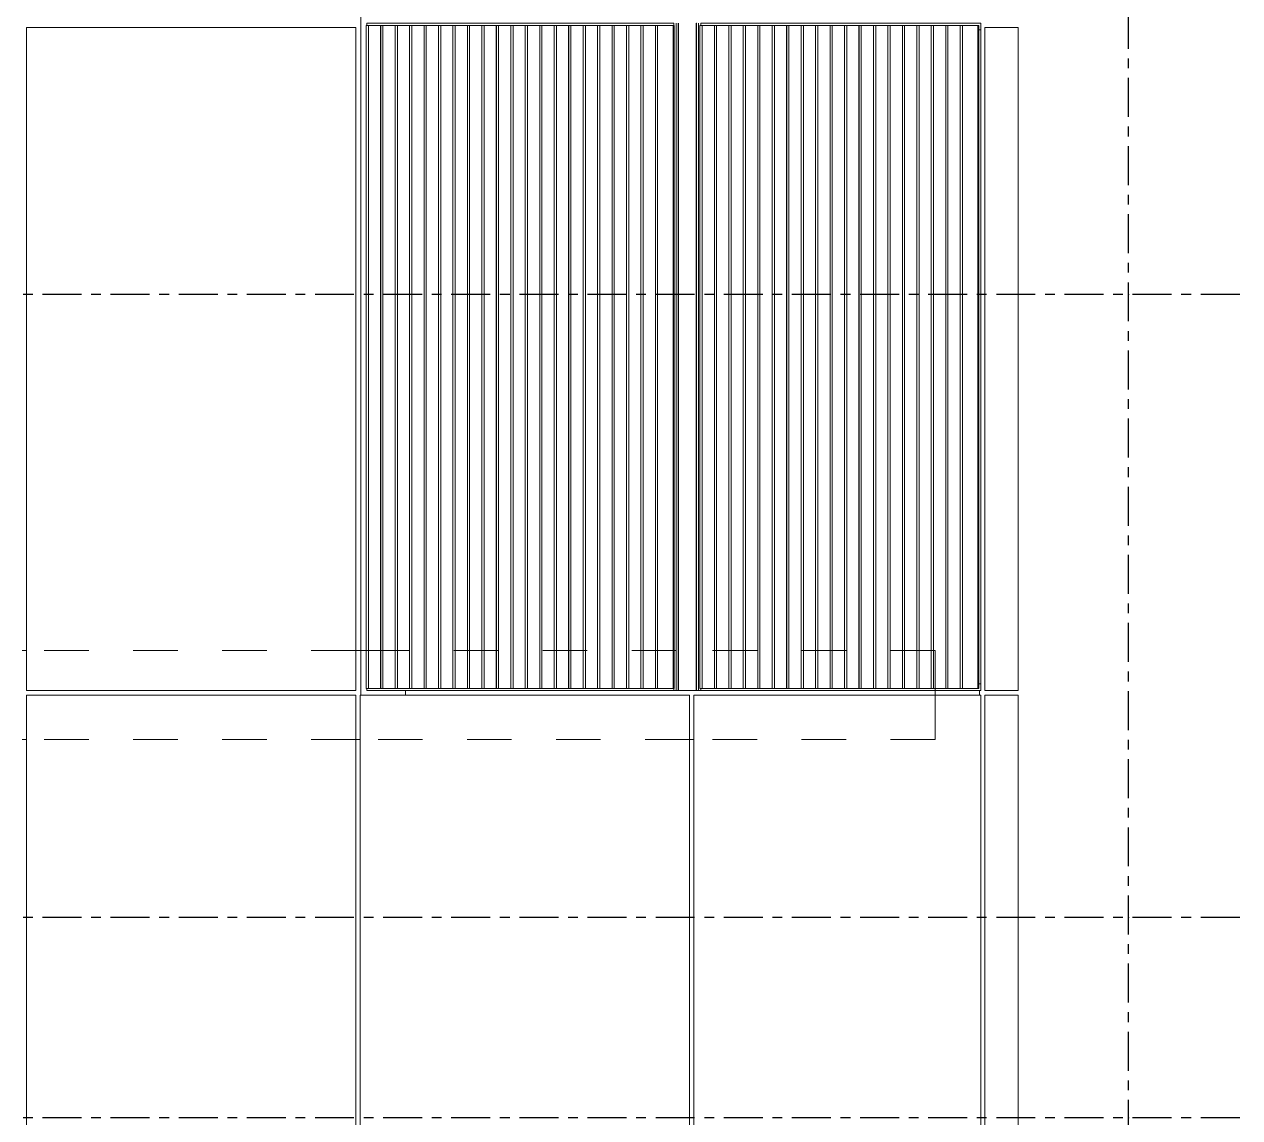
# Model space of a CAD drawing. Header units: millimetres. Extents: x -220592 to 404889, y -217665 to 38245.
# Drawn here: x -80370 to -74907, y -82280 to -77365 of the extents above; entities that cross this region are included whole.
import ezdxf
from ezdxf.enums import TextEntityAlignment as Align

# ---------------------------------------------------------------- set-up
doc = ezdxf.new("R2010")
doc.units = ezdxf.units.MM
for name, pattern in [('CENTER', [50.8, 31.75, -6.35, 6.35, -6.35]), ('TA_GL_000.70000', [1.925, 0.7, -0.175, 0.175, -0.175, 0.7]), ('XKITLINE00', [0]), ('XKITLINE02', [4, 2, -2])]:
    doc.linetypes.add(name, pattern=pattern)
for name, color, linetype in [('000 - 0_HIDE_OBJ_FRAMING_DEF_SUB_1', 7, 'Continuous'), ('000 - 0_SYM_DWG_GRID-BUBBLE_MAIN_COLOR_1', 7, 'Continuous'), ('000 - 0_SYM_DWG_GRIDLINE_MAIN_COLOR_251', 7, 'Continuous'), ('000 - GRID', 7, 'CENTER')]:
    doc.layers.add(name, color=color, linetype=linetype)
doc.layers.add('Part', color=7, linetype='Continuous', lineweight=0)
doc.styles.add('ARIAL', font='arial.ttf')
doc.styles.add('TA', font='', dxfattribs={"height": 4.5})
doc.styles.get('TA').set_extended_font_data('Cordia New')

# ---------------------------------------------------------------- blocks, each defined once
blk = doc.blocks.new('*A5020')
at = {"layer": '000 - 0_HIDE_OBJ_FRAMING_DEF_SUB_1', "color": 7, "linetype": 'XKITLINE00', "lineweight": 0}
for p, q in [((655.391934, 6.290055), (655.391934, 36.090055)), ((655.391934, 36.090055), (670.191934, 36.090055)), ((670.191934, 6.290055), (670.191934, 36.090055)), ((655.391934, 6.290055), (670.191934, 6.290055)), ((655.391934, -23.709945), (655.391934, 6.090055)), ((655.391934, 6.090055), (670.191934, 6.090055)), ((670.191934, -23.709945), (670.191934, 6.090055))]:
    blk.add_line(p, q, dxfattribs=at)
blk = doc.blocks.new('*A5022')
at = {"layer": '000 - 0_HIDE_OBJ_FRAMING_DEF_SUB_1', "color": 7, "linetype": 'XKITLINE00', "lineweight": 0}
for p, q in [((670.391934, -23.709945), (670.391934, 6.090055)), ((670.391934, 6.090055), (685.191934, 6.090055)), ((685.191934, -23.709945), (685.191934, 6.090055)), ((670.391934, -23.709945), (685.191934, -23.709945))]:
    blk.add_line(p, q, dxfattribs=at)
blk = doc.blocks.new('*A5023')
at = {"layer": '000 - 0_HIDE_OBJ_FRAMING_DEF_SUB_1', "color": 7, "linetype": 'XKITLINE00', "lineweight": 0}
for p, q in [((685.391893, -23.709945), (685.391893, 6.090055)), ((685.391893, 6.090055), (698.291934, 6.090055)), ((698.291934, -23.709945), (698.291934, 6.090055)), ((685.391893, -23.709945), (698.291934, -23.709945))]:
    blk.add_line(p, q, dxfattribs=at)
blk = doc.blocks.new('*A5024')
at = {"layer": 'Part', "color": 7, "linetype": 'XKITLINE00', "lineweight": 0}
for p, q in [((670.693937, 6.390055), (670.693937, 6.290055)), ((670.693937, 6.290055), (684.493823, 6.290055)), ((684.493823, 6.290055), (684.493823, 6.390055))]:
    blk.add_line(p, q, dxfattribs=at)
blk = doc.blocks.new('*A5025')
at = {"layer": 'Part', "color": 7, "linetype": 'XKITLINE00', "lineweight": 0}
for p, q in [((673.91108, 36.190055), (673.908612, 36.190055)), ((673.908612, 36.190055), (673.91108, 36.190055)), ((673.908612, 6.390055), (673.908612, 36.190055)), ((674.56108, 36.190055), (673.91108, 36.190055)), ((673.91108, 36.190055), (673.91108, 6.390055)), ((674.010231, 6.390055), (674.010231, 36.190055)), ((673.908612, 6.390055), (673.91108, 6.390055)), ((673.91108, 6.390055), (674.558612, 6.390055))]:
    blk.add_line(p, q, dxfattribs=at)
blk = doc.blocks.new('*A5032')
at = {"layer": 'Part', "color": 7, "linetype": 'XKITLINE00', "lineweight": 0}
for p, q in [((670.693937, 36.190055), (670.693937, 36.290055)), ((670.693937, 36.290055), (684.493823, 36.290055)), ((684.493823, 36.290055), (684.493823, 36.190055))]:
    blk.add_line(p, q, dxfattribs=at)
blk = doc.blocks.new('*A5059')
at = {"layer": 'Part', "color": 7, "linetype": 'XKITLINE00', "lineweight": 0}
blk.add_line((684.593823, 26.090055), (684.594066, 26.090055), dxfattribs=at)
blk = doc.blocks.new('*A5060')
at = {"layer": '000 - 0_HIDE_OBJ_FRAMING_DEF_SUB_1', "color": 7, "linetype": 'XKITLINE00', "lineweight": 0}
for p, q in [((655.391934, 8.090055), (655.191934, 8.090055)), ((670.658612, 8.090055), (670.191934, 8.090055)), ((684.594066, 8.090055), (684.593823, 8.090055)), ((696.231892, 6.290055), (696.231892, 6.090055)), ((655.391934, 4.090055), (655.191934, 4.090055)), ((670.391934, 4.090055), (670.191934, 4.090055)), ((685.391893, 4.090055), (685.191934, 4.090055))]:
    blk.add_line(p, q, dxfattribs=at)
at = {"layer": '000 - 0_HIDE_OBJ_FRAMING_DEF_SUB_1', "color": 7, "linetype": 'XKITLINE02', "lineweight": 0}
for p, q in [((670.191934, 8.090055), (655.391934, 8.090055)), ((684.593823, 8.090055), (670.658612, 8.090055)), ((696.231892, 8.090055), (684.594066, 8.090055)), ((696.231892, 8.090055), (696.231892, 6.290055)), ((696.231892, 6.090055), (696.231892, 4.090055)), ((670.191934, 4.090055), (655.391934, 4.090055)), ((685.191934, 4.090055), (670.391934, 4.090055)), ((696.231892, 4.090055), (685.391893, 4.090055))]:
    blk.add_line(p, q, dxfattribs=at)
blk = doc.blocks.new('*A5068')
at = {"layer": '000 - 0_HIDE_OBJ_FRAMING_DEF_SUB_1', "color": 7, "linetype": 'XKITLINE00', "lineweight": 0}
for p, q in [((698.471893, 6.290055), (698.471893, 36.090055)), ((698.471893, 36.090055), (699.971893, 36.090055)), ((699.971893, 36.090055), (699.971893, 6.290055)), ((699.971893, 6.290055), (698.471893, 6.290055)), ((698.471893, -23.709945), (698.471893, 6.090055)), ((698.471893, 6.090055), (699.971893, 6.090055)), ((699.971893, 6.090055), (699.971893, -23.709945))]:
    blk.add_line(p, q, dxfattribs=at)
blk = doc.blocks.new('*A5072')
at = {"layer": 'Part', "color": 7, "linetype": 'XKITLINE00', "lineweight": 0}
for p, q in [((670.421892, 6.090055), (670.421892, 46.090055)), ((670.421892, 46.090055), (670.658612, 46.090055)), ((672.421892, 6.090055), (672.421892, 6.290055))]:
    blk.add_line(p, q, dxfattribs=at)
blk = doc.blocks.new('*A5073')
at = {"layer": 'Part', "color": 7, "linetype": 'XKITLINE00', "lineweight": 0}
blk.add_line((698.221892, 6.090055), (698.221892, 6.290055), dxfattribs=at)
blk = doc.blocks.new('*A5074')
at = {"layer": 'Part', "color": 7, "linetype": 'XKITLINE00', "lineweight": 0}
for p, q in [((684.593823, 24.090055), (684.594066, 24.090055)), ((684.593823, 20.090055), (684.594066, 20.090055))]:
    blk.add_line(p, q, dxfattribs=at)
blk = doc.blocks.new('*A5076')
at = {"layer": 'Part', "color": 7, "linetype": 'XKITLINE00', "lineweight": 0}
for p, q in [((673.26108, 36.190055), (673.258612, 36.190055)), ((673.258612, 36.190055), (673.26108, 36.190055)), ((673.258612, 6.390055), (673.258612, 36.190055)), ((673.91108, 36.190055), (673.26108, 36.190055)), ((673.26108, 36.190055), (673.26108, 6.390055)), ((673.360231, 6.390055), (673.360231, 36.190055)), ((673.258612, 6.390055), (673.26108, 6.390055)), ((673.26108, 6.390055), (673.908612, 6.390055))]:
    blk.add_line(p, q, dxfattribs=at)
blk = doc.blocks.new('*A5077')
at = {"layer": 'Part', "color": 7, "linetype": 'XKITLINE00', "lineweight": 0}
for p, q in [((672.61108, 36.190055), (672.608612, 36.190055)), ((672.608612, 36.190055), (672.61108, 36.190055)), ((672.608612, 6.390055), (672.608612, 36.190055)), ((673.26108, 36.190055), (672.61108, 36.190055)), ((672.61108, 36.190055), (672.61108, 6.390055)), ((672.710231, 6.390055), (672.710231, 36.190055)), ((672.608612, 6.390055), (672.61108, 6.390055)), ((672.61108, 6.390055), (673.258612, 6.390055))]:
    blk.add_line(p, q, dxfattribs=at)
blk = doc.blocks.new('*A5078')
at = {"layer": 'Part', "color": 7, "linetype": 'XKITLINE00', "lineweight": 0}
for p, q in [((671.96108, 36.190055), (671.958612, 36.190055)), ((671.958612, 36.190055), (671.96108, 36.190055)), ((671.958612, 6.390055), (671.958612, 36.190055)), ((672.61108, 36.190055), (671.96108, 36.190055)), ((671.96108, 36.190055), (671.96108, 6.390055)), ((672.060231, 6.390055), (672.060231, 36.190055)), ((671.958612, 6.390055), (671.96108, 6.390055)), ((671.96108, 6.390055), (672.608612, 6.390055))]:
    blk.add_line(p, q, dxfattribs=at)
blk = doc.blocks.new('*A5079')
at = {"layer": 'Part', "color": 7, "linetype": 'XKITLINE00', "lineweight": 0}
for p, q in [((671.31108, 36.190055), (671.308612, 36.190055)), ((671.308612, 36.190055), (671.31108, 36.190055)), ((671.308612, 6.390055), (671.308612, 36.190055)), ((671.96108, 36.190055), (671.31108, 36.190055)), ((671.31108, 36.190055), (671.31108, 6.390055)), ((671.410231, 6.390055), (671.410231, 36.190055)), ((671.308612, 6.390055), (671.31108, 6.390055)), ((671.31108, 6.390055), (671.958612, 6.390055))]:
    blk.add_line(p, q, dxfattribs=at)
blk = doc.blocks.new('*A5080')
at = {"layer": 'Part', "color": 7, "linetype": 'XKITLINE00', "lineweight": 0}
for p, q in [((670.66108, 36.190055), (670.658612, 36.190055)), ((670.658612, 36.190055), (670.66108, 36.190055)), ((670.658612, 6.390055), (670.658612, 36.190055)), ((671.31108, 36.190055), (670.66108, 36.190055)), ((670.66108, 36.190055), (670.66108, 6.390055)), ((670.760231, 6.390055), (670.760231, 36.190055)), ((670.658612, 6.390055), (670.66108, 6.390055)), ((670.66108, 6.390055), (671.308612, 6.390055))]:
    blk.add_line(p, q, dxfattribs=at)
blk = doc.blocks.new('*A5084')
at = {"layer": 'Part', "color": 7, "linetype": 'XKITLINE00', "lineweight": 0}
for p, q in [((684.496433, 36.190055), (683.658612, 36.190055)), ((683.658612, 6.390055), (683.658612, 36.190055)), ((683.66108, 6.390055), (683.66108, 36.190055)), ((683.760231, 6.390055), (683.760231, 36.190055)), ((684.456477, 6.390055), (684.456477, 36.190055)), ((684.462945, 6.390055), (684.462945, 36.190055)), ((684.496433, 6.390055), (684.496433, 36.190055)), ((683.658612, 6.390055), (684.496433, 6.390055))]:
    blk.add_line(p, q, dxfattribs=at)
blk = doc.blocks.new('*A5085')
at = {"layer": 'Part', "color": 7, "linetype": 'XKITLINE00', "lineweight": 0}
for p, q in [((684.593823, 6.290055), (684.593823, 36.290055)), ((684.594066, 6.290055), (684.594066, 36.290055)), ((684.684066, 6.290055), (684.684066, 36.290055)), ((684.684066, 36.290055), (684.689516, 36.290055)), ((684.689621, 6.290055), (684.689621, 36.290055)), ((684.689621, 36.290055), (684.693304, 36.290055)), ((684.693304, 6.290055), (684.693304, 36.290055)), ((684.69405, 36.290055), (684.693304, 36.290055)), ((684.693304, 36.290055), (684.69405, 36.290055)), ((684.69405, 6.290055), (684.69405, 36.290055)), ((685.494064, 6.290055), (685.494064, 36.290055)), ((685.495645, 36.290055), (685.494064, 36.290055)), ((685.494064, 36.290055), (685.494811, 36.290055)), ((685.494811, 36.290055), (685.495645, 36.290055)), ((685.49575, 6.290055), (685.49575, 36.290055)), ((685.500134, 36.290055), (685.49575, 36.290055)), ((685.500239, 36.290055), (685.500134, 36.290055)), ((685.500239, 6.290055), (685.500239, 36.290055)), ((685.594066, 6.290055), (685.594066, 36.290055)), ((684.493823, 6.290055), (684.593823, 6.290055)), ((685.693937, 6.290055), (684.594066, 6.290055))]:
    blk.add_line(p, q, dxfattribs=at)
blk = doc.blocks.new('*A5086')
at = {"layer": 'Part', "color": 7, "linetype": 'XKITLINE00', "lineweight": 0}
for p, q in [((698.293823, 35.990055), (698.196433, 35.990055)), ((698.293823, 6.590055), (698.293823, 35.990055)), ((698.196433, 6.590055), (698.293823, 6.590055))]:
    blk.add_line(p, q, dxfattribs=at)
blk = doc.blocks.new('*A5087')
at = {"layer": 'Part', "color": 7, "linetype": 'XKITLINE00', "lineweight": 0}
for p, q in [((698.196433, 36.190055), (697.358612, 36.190055)), ((697.358612, 6.390055), (697.358612, 36.190055)), ((697.36108, 6.390055), (697.36108, 36.190055)), ((697.460231, 6.390055), (697.460231, 36.190055)), ((698.156477, 6.390055), (698.156477, 36.190055)), ((698.162945, 6.390055), (698.162945, 36.190055)), ((698.196433, 6.390055), (698.196433, 36.190055)), ((697.358612, 6.390055), (698.196433, 6.390055))]:
    blk.add_line(p, q, dxfattribs=at)
blk = doc.blocks.new('*A5088')
at = {"layer": 'Part', "color": 7, "linetype": 'XKITLINE00', "lineweight": 0}
for p, q in [((696.71108, 36.190055), (696.708612, 36.190055)), ((696.708612, 36.190055), (696.71108, 36.190055)), ((696.708612, 6.390055), (696.708612, 36.190055)), ((697.36108, 36.190055), (696.71108, 36.190055)), ((696.71108, 36.190055), (696.71108, 6.390055)), ((696.810231, 6.390055), (696.810231, 36.190055)), ((696.708612, 6.390055), (696.71108, 6.390055)), ((696.71108, 6.390055), (697.358612, 6.390055))]:
    blk.add_line(p, q, dxfattribs=at)
blk = doc.blocks.new('*A5089')
at = {"layer": 'Part', "color": 7, "linetype": 'XKITLINE00', "lineweight": 0}
for p, q in [((696.06108, 36.190055), (696.058612, 36.190055)), ((696.058612, 36.190055), (696.06108, 36.190055)), ((696.058612, 6.390055), (696.058612, 36.190055)), ((696.71108, 36.190055), (696.06108, 36.190055)), ((696.06108, 36.190055), (696.06108, 6.390055)), ((696.160231, 6.390055), (696.160231, 36.190055)), ((696.058612, 6.390055), (696.06108, 6.390055)), ((696.06108, 6.390055), (696.708612, 6.390055))]:
    blk.add_line(p, q, dxfattribs=at)
blk = doc.blocks.new('*A5090')
at = {"layer": 'Part', "color": 7, "linetype": 'XKITLINE00', "lineweight": 0}
for p, q in [((695.41108, 36.190055), (695.408612, 36.190055)), ((695.408612, 36.190055), (695.41108, 36.190055)), ((695.408612, 6.390055), (695.408612, 36.190055)), ((696.06108, 36.190055), (695.41108, 36.190055)), ((695.41108, 36.190055), (695.41108, 6.390055)), ((695.510231, 6.390055), (695.510231, 36.190055)), ((695.408612, 6.390055), (695.41108, 6.390055)), ((695.41108, 6.390055), (696.058612, 6.390055))]:
    blk.add_line(p, q, dxfattribs=at)
blk = doc.blocks.new('*A5091')
at = {"layer": 'Part', "color": 7, "linetype": 'XKITLINE00', "lineweight": 0}
for p, q in [((694.76108, 36.190055), (694.758612, 36.190055)), ((694.758612, 36.190055), (694.76108, 36.190055)), ((694.758612, 6.390055), (694.758612, 36.190055)), ((695.41108, 36.190055), (694.76108, 36.190055)), ((694.76108, 36.190055), (694.76108, 6.390055)), ((694.860231, 6.390055), (694.860231, 36.190055)), ((694.758612, 6.390055), (694.76108, 6.390055)), ((694.76108, 6.390055), (695.408612, 6.390055))]:
    blk.add_line(p, q, dxfattribs=at)
blk = doc.blocks.new('*A5092')
at = {"layer": 'Part', "color": 7, "linetype": 'XKITLINE00', "lineweight": 0}
for p, q in [((694.11108, 36.190055), (694.108612, 36.190055)), ((694.108612, 36.190055), (694.11108, 36.190055)), ((694.108612, 6.390055), (694.108612, 36.190055)), ((694.76108, 36.190055), (694.11108, 36.190055)), ((694.11108, 36.190055), (694.11108, 6.390055)), ((694.210231, 6.390055), (694.210231, 36.190055)), ((694.108612, 6.390055), (694.11108, 6.390055)), ((694.11108, 6.390055), (694.758612, 6.390055))]:
    blk.add_line(p, q, dxfattribs=at)
blk = doc.blocks.new('*A5093')
at = {"layer": 'Part', "color": 7, "linetype": 'XKITLINE00', "lineweight": 0}
for p, q in [((693.46108, 36.190055), (693.458612, 36.190055)), ((693.458612, 36.190055), (693.46108, 36.190055)), ((693.458612, 6.390055), (693.458612, 36.190055)), ((694.11108, 36.190055), (693.46108, 36.190055)), ((693.46108, 36.190055), (693.46108, 6.390055)), ((693.560231, 6.390055), (693.560231, 36.190055)), ((693.458612, 6.390055), (693.46108, 6.390055)), ((693.46108, 6.390055), (694.108612, 6.390055))]:
    blk.add_line(p, q, dxfattribs=at)
blk = doc.blocks.new('*A5094')
at = {"layer": 'Part', "color": 7, "linetype": 'XKITLINE00', "lineweight": 0}
for p, q in [((692.81108, 36.190055), (692.808612, 36.190055)), ((692.808612, 36.190055), (692.81108, 36.190055)), ((692.808612, 6.390055), (692.808612, 36.190055)), ((693.46108, 36.190055), (692.81108, 36.190055)), ((692.81108, 36.190055), (692.81108, 6.390055)), ((692.910231, 6.390055), (692.910231, 36.190055)), ((692.808612, 6.390055), (692.81108, 6.390055)), ((692.81108, 6.390055), (693.458612, 6.390055))]:
    blk.add_line(p, q, dxfattribs=at)
blk = doc.blocks.new('*A5095')
at = {"layer": 'Part', "color": 7, "linetype": 'XKITLINE00', "lineweight": 0}
for p, q in [((692.16108, 36.190055), (692.158612, 36.190055)), ((692.158612, 36.190055), (692.16108, 36.190055)), ((692.158612, 6.390055), (692.158612, 36.190055)), ((692.81108, 36.190055), (692.16108, 36.190055)), ((692.16108, 36.190055), (692.16108, 6.390055)), ((692.260231, 6.390055), (692.260231, 36.190055)), ((692.158612, 6.390055), (692.16108, 6.390055)), ((692.16108, 6.390055), (692.808612, 6.390055))]:
    blk.add_line(p, q, dxfattribs=at)
blk = doc.blocks.new('*A5096')
at = {"layer": 'Part', "color": 7, "linetype": 'XKITLINE00', "lineweight": 0}
for p, q in [((691.51108, 36.190055), (691.508612, 36.190055)), ((691.508612, 36.190055), (691.51108, 36.190055)), ((691.508612, 6.390055), (691.508612, 36.190055)), ((692.16108, 36.190055), (691.51108, 36.190055)), ((691.51108, 36.190055), (691.51108, 6.390055)), ((691.610231, 6.390055), (691.610231, 36.190055)), ((691.508612, 6.390055), (691.51108, 6.390055)), ((691.51108, 6.390055), (692.158612, 6.390055))]:
    blk.add_line(p, q, dxfattribs=at)
blk = doc.blocks.new('*A5097')
at = {"layer": 'Part', "color": 7, "linetype": 'XKITLINE00', "lineweight": 0}
for p, q in [((690.86108, 36.190055), (690.858612, 36.190055)), ((690.858612, 36.190055), (690.86108, 36.190055)), ((690.858612, 6.390055), (690.858612, 36.190055)), ((691.51108, 36.190055), (690.86108, 36.190055)), ((690.86108, 36.190055), (690.86108, 6.390055)), ((690.960231, 6.390055), (690.960231, 36.190055)), ((690.858612, 6.390055), (690.86108, 6.390055)), ((690.86108, 6.390055), (691.508612, 6.390055))]:
    blk.add_line(p, q, dxfattribs=at)
blk = doc.blocks.new('*A5098')
at = {"layer": 'Part', "color": 7, "linetype": 'XKITLINE00', "lineweight": 0}
for p, q in [((690.21108, 36.190055), (690.208612, 36.190055)), ((690.208612, 36.190055), (690.21108, 36.190055)), ((690.208612, 6.390055), (690.208612, 36.190055)), ((690.86108, 36.190055), (690.21108, 36.190055)), ((690.21108, 36.190055), (690.21108, 6.390055)), ((690.310231, 6.390055), (690.310231, 36.190055)), ((690.208612, 6.390055), (690.21108, 6.390055)), ((690.21108, 6.390055), (690.858612, 6.390055))]:
    blk.add_line(p, q, dxfattribs=at)
blk = doc.blocks.new('*A5099')
at = {"layer": 'Part', "color": 7, "linetype": 'XKITLINE00', "lineweight": 0}
for p, q in [((689.56108, 36.190055), (689.558612, 36.190055)), ((689.558612, 36.190055), (689.56108, 36.190055)), ((689.558612, 6.390055), (689.558612, 36.190055)), ((690.21108, 36.190055), (689.56108, 36.190055)), ((689.56108, 36.190055), (689.56108, 6.390055)), ((689.660231, 6.390055), (689.660231, 36.190055)), ((689.558612, 6.390055), (689.56108, 6.390055)), ((689.56108, 6.390055), (690.208612, 6.390055))]:
    blk.add_line(p, q, dxfattribs=at)
blk = doc.blocks.new('*A5100')
at = {"layer": 'Part', "color": 7, "linetype": 'XKITLINE00', "lineweight": 0}
for p, q in [((688.91108, 36.190055), (688.908612, 36.190055)), ((688.908612, 36.190055), (688.91108, 36.190055)), ((688.908612, 6.390055), (688.908612, 36.190055)), ((689.56108, 36.190055), (688.91108, 36.190055)), ((688.91108, 36.190055), (688.91108, 6.390055)), ((689.010231, 6.390055), (689.010231, 36.190055)), ((688.908612, 6.390055), (688.91108, 6.390055)), ((688.91108, 6.390055), (689.558612, 6.390055))]:
    blk.add_line(p, q, dxfattribs=at)
blk = doc.blocks.new('*A5101')
at = {"layer": 'Part', "color": 7, "linetype": 'XKITLINE00', "lineweight": 0}
for p, q in [((688.26108, 36.190055), (688.258612, 36.190055)), ((688.258612, 36.190055), (688.26108, 36.190055)), ((688.258612, 6.390055), (688.258612, 36.190055)), ((688.91108, 36.190055), (688.26108, 36.190055)), ((688.26108, 36.190055), (688.26108, 6.390055)), ((688.360231, 6.390055), (688.360231, 36.190055)), ((688.258612, 6.390055), (688.26108, 6.390055)), ((688.26108, 6.390055), (688.908612, 6.390055))]:
    blk.add_line(p, q, dxfattribs=at)
blk = doc.blocks.new('*A5102')
at = {"layer": 'Part', "color": 7, "linetype": 'XKITLINE00', "lineweight": 0}
for p, q in [((687.61108, 36.190055), (687.608612, 36.190055)), ((687.608612, 36.190055), (687.61108, 36.190055)), ((687.608612, 6.390055), (687.608612, 36.190055)), ((688.26108, 36.190055), (687.61108, 36.190055)), ((687.61108, 36.190055), (687.61108, 6.390055)), ((687.710231, 6.390055), (687.710231, 36.190055)), ((687.608612, 6.390055), (687.61108, 6.390055)), ((687.61108, 6.390055), (688.258612, 6.390055))]:
    blk.add_line(p, q, dxfattribs=at)
blk = doc.blocks.new('*A5103')
at = {"layer": 'Part', "color": 7, "linetype": 'XKITLINE00', "lineweight": 0}
for p, q in [((686.96108, 36.190055), (686.958612, 36.190055)), ((686.958612, 36.190055), (686.96108, 36.190055)), ((686.958612, 6.390055), (686.958612, 36.190055)), ((687.61108, 36.190055), (686.96108, 36.190055)), ((686.96108, 36.190055), (686.96108, 6.390055)), ((687.060231, 6.390055), (687.060231, 36.190055)), ((686.958612, 6.390055), (686.96108, 6.390055)), ((686.96108, 6.390055), (687.608612, 6.390055))]:
    blk.add_line(p, q, dxfattribs=at)
blk = doc.blocks.new('*A5104')
at = {"layer": 'Part', "color": 7, "linetype": 'XKITLINE00', "lineweight": 0}
for p, q in [((686.31108, 36.190055), (686.308612, 36.190055)), ((686.308612, 36.190055), (686.31108, 36.190055)), ((686.308612, 6.390055), (686.308612, 36.190055)), ((686.96108, 36.190055), (686.31108, 36.190055)), ((686.31108, 36.190055), (686.31108, 6.390055)), ((686.410231, 6.390055), (686.410231, 36.190055)), ((686.308612, 6.390055), (686.31108, 6.390055)), ((686.31108, 6.390055), (686.958612, 6.390055))]:
    blk.add_line(p, q, dxfattribs=at)
blk = doc.blocks.new('*A5105')
at = {"layer": 'Part', "color": 7, "linetype": 'XKITLINE00', "lineweight": 0}
for p, q in [((685.66108, 36.190055), (685.658612, 36.190055)), ((685.658612, 36.190055), (685.66108, 36.190055)), ((685.658612, 6.390055), (685.658612, 36.190055)), ((686.31108, 36.190055), (685.66108, 36.190055)), ((685.66108, 36.190055), (685.66108, 6.390055)), ((685.760231, 6.390055), (685.760231, 36.190055)), ((685.658612, 6.390055), (685.66108, 6.390055)), ((685.66108, 6.390055), (686.308612, 6.390055))]:
    blk.add_line(p, q, dxfattribs=at)
blk = doc.blocks.new('*A5106')
at = {"layer": 'Part', "color": 7, "linetype": 'XKITLINE00', "lineweight": 0}
for p, q in [((683.01108, 36.190055), (683.008612, 36.190055)), ((683.008612, 36.190055), (683.01108, 36.190055)), ((683.008612, 6.390055), (683.008612, 36.190055)), ((683.66108, 36.190055), (683.01108, 36.190055)), ((683.01108, 36.190055), (683.01108, 6.390055)), ((683.110231, 6.390055), (683.110231, 36.190055)), ((683.008612, 6.390055), (683.01108, 6.390055)), ((683.01108, 6.390055), (683.658612, 6.390055))]:
    blk.add_line(p, q, dxfattribs=at)
blk = doc.blocks.new('*A5107')
at = {"layer": 'Part', "color": 7, "linetype": 'XKITLINE00', "lineweight": 0}
for p, q in [((682.36108, 36.190055), (682.358612, 36.190055)), ((682.358612, 36.190055), (682.36108, 36.190055)), ((682.358612, 6.390055), (682.358612, 36.190055)), ((683.01108, 36.190055), (682.36108, 36.190055)), ((682.36108, 36.190055), (682.36108, 6.390055)), ((682.460231, 6.390055), (682.460231, 36.190055)), ((682.358612, 6.390055), (682.36108, 6.390055)), ((682.36108, 6.390055), (683.008612, 6.390055))]:
    blk.add_line(p, q, dxfattribs=at)
blk = doc.blocks.new('*A5108')
at = {"layer": 'Part', "color": 7, "linetype": 'XKITLINE00', "lineweight": 0}
for p, q in [((681.71108, 36.190055), (681.708612, 36.190055)), ((681.708612, 36.190055), (681.71108, 36.190055)), ((681.708612, 6.390055), (681.708612, 36.190055)), ((682.36108, 36.190055), (681.71108, 36.190055)), ((681.71108, 36.190055), (681.71108, 6.390055)), ((681.810231, 6.390055), (681.810231, 36.190055)), ((681.708612, 6.390055), (681.71108, 6.390055)), ((681.71108, 6.390055), (682.358612, 6.390055))]:
    blk.add_line(p, q, dxfattribs=at)
blk = doc.blocks.new('*A5109')
at = {"layer": 'Part', "color": 7, "linetype": 'XKITLINE00', "lineweight": 0}
for p, q in [((681.06108, 36.190055), (681.058612, 36.190055)), ((681.058612, 36.190055), (681.06108, 36.190055)), ((681.058612, 6.390055), (681.058612, 36.190055)), ((681.71108, 36.190055), (681.06108, 36.190055)), ((681.06108, 36.190055), (681.06108, 6.390055)), ((681.160231, 6.390055), (681.160231, 36.190055)), ((681.058612, 6.390055), (681.06108, 6.390055)), ((681.06108, 6.390055), (681.708612, 6.390055))]:
    blk.add_line(p, q, dxfattribs=at)
blk = doc.blocks.new('*A5110')
at = {"layer": 'Part', "color": 7, "linetype": 'XKITLINE00', "lineweight": 0}
for p, q in [((680.41108, 36.190055), (680.408612, 36.190055)), ((680.408612, 36.190055), (680.41108, 36.190055)), ((680.408612, 6.390055), (680.408612, 36.190055)), ((681.06108, 36.190055), (680.41108, 36.190055)), ((680.41108, 36.190055), (680.41108, 6.390055)), ((680.510231, 6.390055), (680.510231, 36.190055)), ((680.408612, 6.390055), (680.41108, 6.390055)), ((680.41108, 6.390055), (681.058612, 6.390055))]:
    blk.add_line(p, q, dxfattribs=at)
blk = doc.blocks.new('*A5111')
at = {"layer": 'Part', "color": 7, "linetype": 'XKITLINE00', "lineweight": 0}
for p, q in [((679.76108, 36.190055), (679.758612, 36.190055)), ((679.758612, 36.190055), (679.76108, 36.190055)), ((679.758612, 6.390055), (679.758612, 36.190055)), ((680.41108, 36.190055), (679.76108, 36.190055)), ((679.76108, 36.190055), (679.76108, 6.390055)), ((679.860231, 6.390055), (679.860231, 36.190055)), ((679.758612, 6.390055), (679.76108, 6.390055)), ((679.76108, 6.390055), (680.408612, 6.390055))]:
    blk.add_line(p, q, dxfattribs=at)
blk = doc.blocks.new('*A5112')
at = {"layer": 'Part', "color": 7, "linetype": 'XKITLINE00', "lineweight": 0}
for p, q in [((679.11108, 36.190055), (679.108612, 36.190055)), ((679.108612, 36.190055), (679.11108, 36.190055)), ((679.108612, 6.390055), (679.108612, 36.190055)), ((679.76108, 36.190055), (679.11108, 36.190055)), ((679.11108, 36.190055), (679.11108, 6.390055)), ((679.210231, 6.390055), (679.210231, 36.190055)), ((679.108612, 6.390055), (679.11108, 6.390055)), ((679.11108, 6.390055), (679.758612, 6.390055))]:
    blk.add_line(p, q, dxfattribs=at)
blk = doc.blocks.new('*A5113')
at = {"layer": 'Part', "color": 7, "linetype": 'XKITLINE00', "lineweight": 0}
for p, q in [((678.46108, 36.190055), (678.458612, 36.190055)), ((678.458612, 36.190055), (678.46108, 36.190055)), ((678.458612, 6.390055), (678.458612, 36.190055)), ((679.11108, 36.190055), (678.46108, 36.190055)), ((678.46108, 36.190055), (678.46108, 6.390055)), ((678.560231, 6.390055), (678.560231, 36.190055)), ((678.458612, 6.390055), (678.46108, 6.390055)), ((678.46108, 6.390055), (679.108612, 6.390055))]:
    blk.add_line(p, q, dxfattribs=at)
blk = doc.blocks.new('*A5114')
at = {"layer": 'Part', "color": 7, "linetype": 'XKITLINE00', "lineweight": 0}
for p, q in [((677.81108, 36.190055), (677.808612, 36.190055)), ((677.808612, 36.190055), (677.81108, 36.190055)), ((677.808612, 6.390055), (677.808612, 36.190055)), ((678.46108, 36.190055), (677.81108, 36.190055)), ((677.81108, 36.190055), (677.81108, 6.390055)), ((677.910231, 6.390055), (677.910231, 36.190055)), ((677.808612, 6.390055), (677.81108, 6.390055)), ((677.81108, 6.390055), (678.458612, 6.390055))]:
    blk.add_line(p, q, dxfattribs=at)
blk = doc.blocks.new('*A5115')
at = {"layer": 'Part', "color": 7, "linetype": 'XKITLINE00', "lineweight": 0}
for p, q in [((677.16108, 36.190055), (677.158612, 36.190055)), ((677.158612, 36.190055), (677.16108, 36.190055)), ((677.158612, 6.390055), (677.158612, 36.190055)), ((677.81108, 36.190055), (677.16108, 36.190055)), ((677.16108, 36.190055), (677.16108, 6.390055)), ((677.260231, 6.390055), (677.260231, 36.190055)), ((677.158612, 6.390055), (677.16108, 6.390055)), ((677.16108, 6.390055), (677.808612, 6.390055))]:
    blk.add_line(p, q, dxfattribs=at)
blk = doc.blocks.new('*A5116')
at = {"layer": 'Part', "color": 7, "linetype": 'XKITLINE00', "lineweight": 0}
for p, q in [((676.51108, 36.190055), (676.508612, 36.190055)), ((676.508612, 36.190055), (676.51108, 36.190055)), ((676.508612, 6.390055), (676.508612, 36.190055)), ((677.16108, 36.190055), (676.51108, 36.190055)), ((676.51108, 36.190055), (676.51108, 6.390055)), ((676.610231, 6.390055), (676.610231, 36.190055)), ((676.508612, 6.390055), (676.51108, 6.390055)), ((676.51108, 6.390055), (677.158612, 6.390055))]:
    blk.add_line(p, q, dxfattribs=at)
blk = doc.blocks.new('*A5117')
at = {"layer": 'Part', "color": 7, "linetype": 'XKITLINE00', "lineweight": 0}
for p, q in [((675.86108, 36.190055), (675.858612, 36.190055)), ((675.858612, 36.190055), (675.86108, 36.190055)), ((675.858612, 6.390055), (675.858612, 36.190055)), ((676.51108, 36.190055), (675.86108, 36.190055)), ((675.86108, 36.190055), (675.86108, 6.390055)), ((675.960231, 6.390055), (675.960231, 36.190055)), ((675.858612, 6.390055), (675.86108, 6.390055)), ((675.86108, 6.390055), (676.508612, 6.390055))]:
    blk.add_line(p, q, dxfattribs=at)
blk = doc.blocks.new('*A5118')
at = {"layer": 'Part', "color": 7, "linetype": 'XKITLINE00', "lineweight": 0}
for p, q in [((675.21108, 36.190055), (675.208612, 36.190055)), ((675.208612, 36.190055), (675.21108, 36.190055)), ((675.208612, 6.390055), (675.208612, 36.190055)), ((675.86108, 36.190055), (675.21108, 36.190055)), ((675.21108, 36.190055), (675.21108, 6.390055)), ((675.310231, 6.390055), (675.310231, 36.190055)), ((675.208612, 6.390055), (675.21108, 6.390055)), ((675.21108, 6.390055), (675.858612, 6.390055))]:
    blk.add_line(p, q, dxfattribs=at)
blk = doc.blocks.new('*A5119')
at = {"layer": 'Part', "color": 7, "linetype": 'XKITLINE00', "lineweight": 0}
for p, q in [((674.56108, 36.190055), (674.558612, 36.190055)), ((674.558612, 36.190055), (674.56108, 36.190055)), ((674.558612, 6.390055), (674.558612, 36.190055)), ((675.21108, 36.190055), (674.56108, 36.190055)), ((674.56108, 36.190055), (674.56108, 6.390055)), ((674.660231, 6.390055), (674.660231, 36.190055)), ((674.558612, 6.390055), (674.56108, 6.390055)), ((674.56108, 6.390055), (675.208612, 6.390055))]:
    blk.add_line(p, q, dxfattribs=at)
blk = doc.blocks.new('*A5142')
at = {"layer": 'Part', "color": 7, "linetype": 'XKITLINE00', "lineweight": 0}
for p, q in [((685.693937, 36.190055), (685.693937, 36.290055)), ((685.693937, 36.290055), (698.293823, 36.290055)), ((698.293823, 36.290055), (698.293823, 35.990055)), ((698.196433, 35.990055), (698.293823, 35.990055))]:
    blk.add_line(p, q, dxfattribs=at)
blk = doc.blocks.new('*A5159')
at = {"layer": 'Part', "color": 7, "linetype": 'XKITLINE00', "lineweight": 0}
for p, q in [((698.196433, 6.590055), (698.293823, 6.590055)), ((698.293823, 6.590055), (698.293823, 6.290055)), ((685.693937, 6.390055), (685.693937, 6.290055)), ((685.693937, 6.290055), (698.293823, 6.290055))]:
    blk.add_line(p, q, dxfattribs=at)
blk = doc.blocks.new('*U28557')
at = {"layer": '000 - 0_SYM_DWG_GRIDLINE_MAIN_COLOR_251', "color": 7, "linetype": 'ByBlock', "ltscale": 5}
blk.add_line((20, 0), (-256.4, 0), dxfattribs=at)
at = {"color": 7, "style": 'TA', "flags": 1}
blk.add_attdef('LOCATION', (6, -6), '', height=4.5, rotation=270, dxfattribs=at)
at = {"layer": '000 - 0_SYM_DWG_GRID-BUBBLE_MAIN_COLOR_1', "color": 7, "style": 'ARIAL'}
blk.add_attdef('GRID-HEAD', text='', height=4, rotation=90, dxfattribs=at).set_placement((48.65, 0), align=Align.MIDDLE_CENTER)
blk = doc.blocks.new('*U28553')
at = {"layer": '000 - 0_SYM_DWG_GRIDLINE_MAIN_COLOR_251', "color": 7, "linetype": 'ByBlock', "ltscale": 5}
blk.add_line((10, 0), (-279, 0), dxfattribs=at)
at = {"layer": '000 - 0_SYM_DWG_GRIDLINE_MAIN_COLOR_251', "color": 7}
blk.add_point((0, 0), dxfattribs=at)
at = {"color": 7, "style": 'TA', "flags": 1}
blk.add_attdef('LOCATION', (6, -6), '', height=4.5, rotation=270, dxfattribs=at)
at = {"layer": '000 - 0_SYM_DWG_GRID-BUBBLE_MAIN_COLOR_1', "color": 7, "style": 'ARIAL'}
for tag, p in [('LEVEL_3', (-5, -3)), ('LEVEL_2', (-5, -9)), ('LEVEL_1', (-5, -15))]:
    blk.add_attdef(tag, p, '', height=4, rotation=180, dxfattribs=at)
blk = doc.blocks.new('A$C6642fbbe')
at = {"layer": '000 - GRID', "color": 7, "linetype": 'TA_GL_000.70000', "yscale": 50, "zscale": 50}
for name, p, xscale, rotation in [('*U28557', (0, -11320), 50, 270), ('*U28553', (0, -2400), -50, 180), ('*U28553', (0, -5200), -50, 180), ('*U28553', (0, -6100), -50, 180)]:
    blk.add_blockref(name, p, dxfattribs=dict(at, xscale=xscale, rotation=rotation))

msp = doc.modelspace()

# ---------------------------------------------------------------- block references
at = {"color": 7, "lineweight": 0, "xscale": 100, "yscale": 100, "zscale": 100}
for name in ['*A5020', '*A5068', '*A5072', '*A5080', '*A5032', '*A5079', '*A5078', '*A5077', '*A5076', '*A5025', '*A5119', '*A5118', '*A5117', '*A5116', '*A5115', '*A5114', '*A5113', '*A5112', '*A5111', '*A5110', '*A5109', '*A5108', '*A5107', '*A5106', '*A5084', '*A5085', '*A5105', '*A5142', '*A5104', '*A5103', '*A5102', '*A5101', '*A5100', '*A5099', '*A5098', '*A5097', '*A5096', '*A5095', '*A5094', '*A5093', '*A5092', '*A5091', '*A5090', '*A5089', '*A5088', '*A5087', '*A5086', '*A5059', '*A5074', '*A5060', '*A5024', '*A5159', '*A5073', '*A5022', '*A5023']:
    msp.add_blockref(name, (-145899.0946, -80989.037), dxfattribs=at)
at = {"layer": 'Defpoints', "color": 7}
msp.add_blockref('A$C6642fbbe', (-75406.9053, -76180.0315), dxfattribs=at)

doc.saveas('drawing.dxf')
